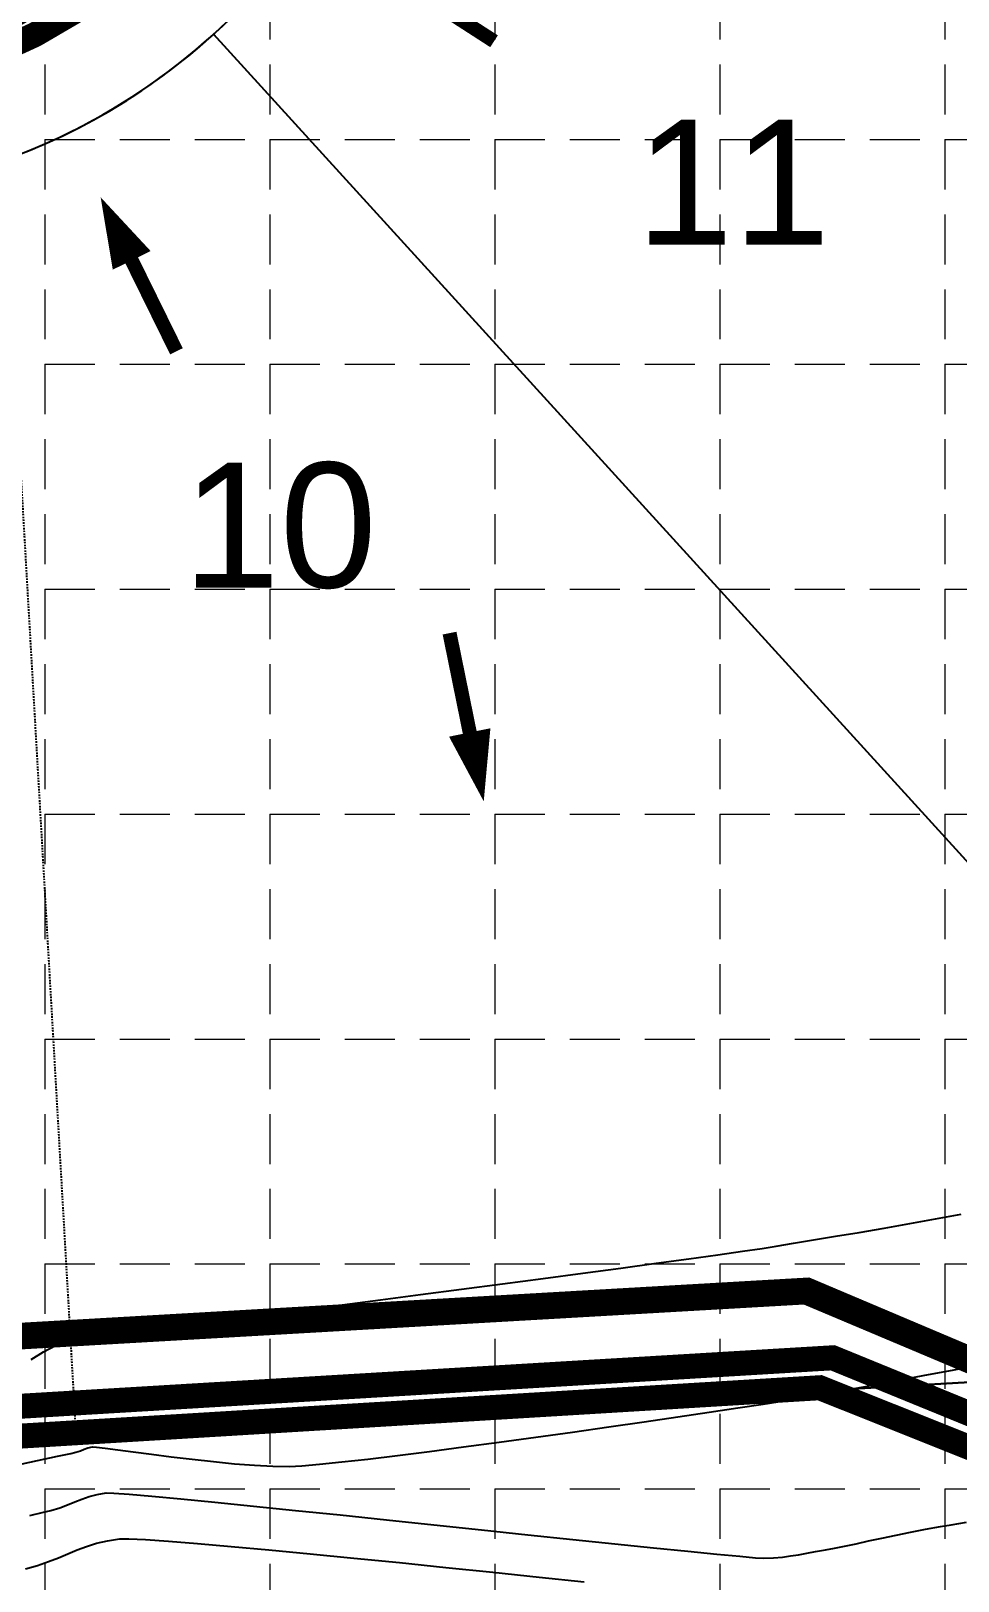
# Model space of a CAD drawing. Header units: inches. Extents: x 2547543 to 2548696, y 7125653 to 7126375.
# Drawn here: x 2548154.5 to 2548228.6, y 7125899 to 7126023.1 of the extents above; entities that cross this region are included whole.
import ezdxf
from ezdxf.enums import TextEntityAlignment as Align

# ---------------------------------------------------------------- set-up
doc = ezdxf.new("R2010")
doc.units = ezdxf.units.IN
doc.header["$MEASUREMENT"] = 0
for name, pattern in [('HIDDEN', [0.375, 0.25, -0.125]), ('HIDDEN2', [0.1875, 0.125, -0.0625]), ('XHFH001GR$0$HIDDEN2', [0.1875, 0.125, -0.0625])]:
    doc.linetypes.add(name, pattern=pattern)
for name, color, linetype in [('C-FLOW-ARR', 2, 'Continuous'), ('C-ROAD-BACK-N', 1, 'Continuous'), ('CONT-MJR', 6, 'Continuous'), ('CONT-MNR', 14, 'Continuous'), ('EROSION BLANKET', 84, 'Continuous'), ('GRID', 254, 'HIDDEN'), ('LIMITS OF DISTURBANCE', 1, 'HIDDEN'), ('SILT FENCE', 200, 'Continuous'), ('V-AREA', 6, 'Continuous'), ('V-ESMT-DRNG-N', 6, 'HIDDEN2'), ('V-PROP-RWAY-N', 4, 'Continuous'), ('V-PROP-SUBD-IDEN-N', 7, 'Continuous'), ('V-PROP-SUBD-N', 7, 'Continuous'), ('XHFH001GR$0$C-GRAD-WALL-N', 7, 'XHFH001GR$0$HIDDEN2')]:
    doc.layers.add(name, color=color, linetype=linetype)
doc.styles.get("Standard").update_dxf_attribs({"font": 'ARIAL.TTF'})

msp = doc.modelspace()

# ---------------------------------------------------------------- linework, layer by layer
at = {"layer": 'C-FLOW-ARR', "color": 7, "const_width": 1.125}
for points in [[(2548184.699850141, 7126026.629702359), (2548191.515446995, 7126022.229686505)], [(2548162.533527581, 7126004.696293144), (2548166.113777555, 7125997.416574047)]]:
    msp.add_lwpolyline(points, dxfattribs=at)
at = {"layer": 'C-FLOW-ARR', "color": 7}
msp.add_lwpolyline([(2548160.051070876, 7126009.743870158, 0, 3.374999999999999, 0), (2548162.533527581, 7126004.696293144, 2.249999999999999, 2.249999999999999, 0)], format="xyseb", dxfattribs=at)
at = {"layer": 'C-FLOW-ARR', "color": 7, "const_width": 1.125, "elevation": 580}
msp.add_lwpolyline([(2548189.571167673, 7125966.9123655), (2548187.956180378, 7125974.862479715)], dxfattribs=at)
at = {"layer": 'C-FLOW-ARR', "color": 7, "elevation": 580}
msp.add_lwpolyline([(2548190.690959886, 7125961.399953105, 0, 3.375, 0), (2548189.571167673, 7125966.9123655, 2.25, 2.25, 0)], format="xyseb", dxfattribs=at)
at = {"layer": 'C-ROAD-BACK-N', "color": 7}
msp.add_arc((2548135.43572775, 7126059.77445646), 38.5, 273.283017438607, 174.9287600717264, dxfattribs=at)
at = {"layer": 'CONT-MJR', "color": 35, "extrusion": (0.1905201927537214, -0.9816832769040558, 0), "elevation": -6509903.532587877}
msp.add_lwpolyline([(3859183.99896218, 575.0000000000009), (3859186.584231738, 575.0000000000009)], dxfattribs=at)
at = {"layer": 'CONT-MJR', "color": 35, "extrusion": (0.1853537289563888, -0.9826718654576214, 0), "elevation": -6530113.454241497}
msp.add_lwpolyline([(3824882.416188768, 575), (3824884.834009494, 575)], dxfattribs=at)
at = {"layer": 'CONT-MJR', "color": 35, "extrusion": (-0.1879207445788039, 0.9821841954322764, 0), "elevation": 6520097.023350158}
msp.add_lwpolyline([(-3841934.476901206, 575.0000000000009), (-3841937.004630117, 575.0000000000009)], dxfattribs=at)
at = {"layer": 'CONT-MJR', "color": 35, "extrusion": (0.1756627359119201, -0.984450406679757, 0), "elevation": -6567481.979543081}
msp.add_lwpolyline([(3760351.273805494, 575), (3760353.047697377, 575)], dxfattribs=at)
at = {"layer": 'CONT-MJR', "color": 35, "extrusion": (0.1795527795651561, -0.9837483414727703, 0), "elevation": -6552566.439048121}
msp.add_lwpolyline([(3786284.148979094, 575.0000000000005), (3786286.189878092, 575.0000000000005)], dxfattribs=at)
at = {"layer": 'CONT-MJR', "color": 35, "extrusion": (0.182645195157567, -0.9831788914972973, 0), "elevation": -6540628.428065003}
msp.add_lwpolyline([(3806871.394700537, 575), (3806873.650244226, 575)], dxfattribs=at)
at = {"layer": 'CONT-MJR', "color": 35, "elevation": 575}
for points in [[(2548208.726547066, 7125912.512457635), (2548211.019624347, 7125912.857754163)], [(2548211.019624347, 7125912.857754163), (2548213.037932449, 7125913.167617002)], [(2548213.037932449, 7125913.167617002), (2548214.732621618, 7125913.434518913)], [(2548200.687197678, 7125911.339238325), (2548203.511483978, 7125911.745672476)], [(2548197.783541212, 7125910.927479448), (2548200.687197678, 7125911.339238325)], [(2548157.653155735, 7125909.217950533), (2548158.074272532, 7125909.312254703)], [(2548158.733696734, 7125909.552616093), (2548159.037085831, 7125909.662338722)], [(2548159.037085831, 7125909.662338722), (2548159.395958756, 7125909.732648674)], [(2548159.395958756, 7125909.732648674), (2548159.728419206, 7125909.712313971)], [(2548159.728419206, 7125909.712313971), (2548160.419705222, 7125909.631158374)], [(2548161.415546766, 7125909.501448114), (2548162.6616738, 7125909.335449418)], [(2548189.084848346, 7125909.735526862), (2548191.933516792, 7125910.118096475)], [(2548167.359067457, 7125908.742385007), (2548169.063636066, 7125908.553894858)], [(2548172.355309143, 7125908.264308911), (2548173.833873533, 7125908.187745571)], [(2548176.139184808, 7125908.22403154), (2548177.558933876, 7125908.344987133)]]:
    msp.add_lwpolyline(points, dxfattribs=at)
at = {"layer": 'CONT-MJR', "color": 35, "extrusion": (0.1615251956712074, -0.986868588598998, 0), "elevation": -6620739.250303358}
msp.add_lwpolyline([(3665767.638476221, 575), (3665768.978290355, 575)], dxfattribs=at)
at = {"layer": 'CONT-MJR', "color": 35, "extrusion": (0.170114028677369, -0.9854243843376089, 0), "elevation": -6588561.773283736}
msp.add_lwpolyline([(3723292.116169202, 575.0000000000009), (3723293.570705656, 575.0000000000009)], dxfattribs=at)
at = {"layer": 'CONT-MJR', "color": 35, "extrusion": (0.1444527397593467, -0.9895117007777213, 0), "elevation": -6683078.072354068}
msp.add_lwpolyline([(3550834.665521972, 575.0000000000009), (3550837.390165225, 575.0000000000009)], dxfattribs=at)
at = {"layer": 'CONT-MJR', "color": 35, "extrusion": (0.1465556848341812, -0.9892024217736146, 0), "elevation": -6675515.439650453}
msp.add_lwpolyline([(3565034.685324045, 575), (3565037.231816706, 575)], dxfattribs=at)
at = {"layer": 'CONT-MJR', "color": 35, "extrusion": (0.1358507053910477, -0.9907293201701235, 0), "elevation": -6713674.415255092}
msp.add_lwpolyline([(3492628.378052694, 575.0000000000005), (3492631.321185072, 575.0000000000005)], dxfattribs=at)
at = {"layer": 'CONT-MJR', "color": 35, "extrusion": (0.1382411706018557, -0.9903985958949197, 0), "elevation": -6705226.332526121}
msp.add_lwpolyline([(3508822.812478865, 575.0000000000005), (3508825.775101078, 575.0000000000005)], dxfattribs=at)
at = {"layer": 'CONT-MJR', "color": 35, "extrusion": (0.2117775609426875, -0.9773178933597637, 0), "elevation": -6424635.970561041}
msp.add_lwpolyline([(3999465.035650796, 575.0000000000009), (3999466.67229692, 575.0000000000009)], dxfattribs=at)
at = {"layer": 'CONT-MJR', "color": 35, "extrusion": (0.2135262565807249, -0.9769373253953513, 0), "elevation": -6417468.127538802}
msp.add_lwpolyline([(4010957.971490624, 575), (4010959.042402718, 575)], dxfattribs=at)
at = {"layer": 'CONT-MJR', "color": 35, "extrusion": (0.3081563065781621, -0.951335740270545, 0), "elevation": -5993901.229929453}
msp.add_lwpolyline([(4620047.742589765, 575), (4620048.117583098, 575)], dxfattribs=at)
at = {"layer": 'CONT-MJR', "color": 35, "extrusion": (0.3811990452141557, -0.9244929896585566, 0), "elevation": -5616497.749995213}
msp.add_lwpolyline([(5072144.476178852, 575), (5072144.803579541, 575)], dxfattribs=at)
at = {"layer": 'CONT-MJR', "color": 35, "extrusion": (-0.1291608714923727, -0.9916236530434975, 0), "elevation": -7395343.160218605}
msp.add_lwpolyline([(1606427.445792636, 575), (1606428.450046156, 575)], dxfattribs=at)
at = {"layer": 'CONT-MJR', "color": 35, "extrusion": (-0.1306338005174008, -0.9914306885316695, 0), "elevation": -7397721.371689857}
msp.add_lwpolyline([(1595442.043521764, 575.0000000000009), (1595443.498129235, 575.0000000000009)], dxfattribs=at)
at = {"layer": 'CONT-MJR', "color": 35, "extrusion": (-0.1263720848078601, -0.9919829112345209, 0), "elevation": -7390796.909506698}
msp.add_lwpolyline([(1627219.251147785, 575.0000000000009), (1627220.847836477, 575.0000000000009)], dxfattribs=at)
at = {"layer": 'CONT-MJR', "color": 35, "extrusion": (0.120455172767147, -0.9927187675034842, 0), "elevation": -6767081.733710896}
msp.add_lwpolyline([(3387980.100584574, 575), (3387982.471883197, 575)], dxfattribs=at)
at = {"layer": 'CONT-MJR', "color": 35, "extrusion": (0.1257478282447293, -0.9920622378115873, 0), "elevation": -6748916.703971689}
msp.add_lwpolyline([(3424024.495146538, 575.0000000000009), (3424027.083452898, 575.0000000000009)], dxfattribs=at)
at = {"layer": 'CONT-MJR', "color": 35, "extrusion": (0.1298222934710686, -0.9915372772205349, 0), "elevation": -6734793.385690652}
msp.add_lwpolyline([(3451723.656004983, 575), (3451726.41196753, 575)], dxfattribs=at)
at = {"layer": 'CONT-MJR', "color": 35, "extrusion": (0.2105067949859628, -0.9775923942342932, 0), "elevation": -6429830.147351161}
msp.add_lwpolyline([(3991107.015569396, 575.0000000000005), (3991109.144314923, 575.0000000000005)], dxfattribs=at)
at = {"layer": 'CONT-MJR', "color": 35, "extrusion": (-0.1195569016732619, -0.9928273501784136, 0), "elevation": -7379448.088710343}
msp.add_lwpolyline([(1677936.992630123, 575.0000000000005), (1677938.676068107, 575.0000000000005)], dxfattribs=at)
at = {"layer": 'CONT-MJR', "color": 35, "extrusion": (-0.09663328745546516, -0.9953200529254645, 0), "elevation": -7338797.63261612}
msp.add_lwpolyline([(1847643.797611401, 575.0000000000009), (1847645.489031063, 575.0000000000009)], dxfattribs=at)
at = {"layer": 'CONT-MJR', "color": 35, "extrusion": (-0.07819592140631121, -0.9969380110495427, 0), "elevation": -7303345.497167115}
msp.add_lwpolyline([(1983151.304020354, 575.0000000000009), (1983152.917128843, 575.0000000000009)], dxfattribs=at)
at = {"layer": 'CONT-MJR', "color": 35, "extrusion": (-0.01137028938120673, -0.9999353561702815, 0), "elevation": -7154421.015634858}
msp.add_lwpolyline([(2466985.471959545, 575.0000000000009), (2466986.766732817, 575.0000000000009)], dxfattribs=at)
at = {"layer": 'CONT-MJR', "color": 35, "extrusion": (0.05040765514935421, -0.9987287260824853, 0), "elevation": -6988401.658683888}
msp.add_lwpolyline([(2904136.021796644, 575.0000000000009), (2904137.03370476, 575.0000000000009)], dxfattribs=at)
at = {"layer": 'CONT-MJR', "color": 35, "extrusion": (0.1024763509336611, -0.994735440958711, 0), "elevation": -6827265.642011548}
msp.add_lwpolyline([(3264999.612009187, 575), (3265001.40145652, 575)], dxfattribs=at)
at = {"layer": 'CONT-MJR', "color": 35, "extrusion": (0.1131929353226255, -0.9935730267036479, 0), "elevation": -6791674.605433717}
msp.add_lwpolyline([(3338404.7615607, 575.0000000000005), (3338406.866543911, 575.0000000000005)], dxfattribs=at)
at = {"layer": 'CONT-MNR', "color": 35, "extrusion": (0.1724768083056537, -0.9850135788894968, 0), "elevation": -6579625.775859341}
msp.add_lwpolyline([(3739091.163619093, 576.0000000000009), (3739093.241992259, 576.0000000000009)], dxfattribs=at)
at = {"layer": 'CONT-MNR', "color": 35}
for points, elevation in [([(2548224.762430497, 7125927.601568853), (2548226.829805942, 7125927.976682531)], 576), ([(2548218.830479111, 7125926.587927058), (2548220.725447826, 7125926.904230067)], 576), ([(2548215.474183199, 7125926.034859073), (2548217.067617816, 7125926.29714971)], 576), ([(2548185.637655019, 7125921.924987343), (2548188.90345044, 7125922.35390765)], 576), ([(2548173.804702911, 7125920.380844802), (2548176.474841609, 7125920.728185581)], 576), ([(2548160.120024788, 7125918.901233925), (2548160.978055451, 7125918.990007902)], 576), ([(2548160.978055451, 7125918.990007902), (2548161.833615321, 7125919.045017591)], 576), ([(2548161.833615321, 7125919.045017591), (2548162.708407696, 7125919.08603135)], 576), ([(2548163.624135873, 7125919.132817541), (2548164.602503149, 7125919.205144522)], 576), ([(2548164.602503149, 7125919.205144522), (2548165.665212821, 7125919.322780654)], 576), ([(2548156.430790537, 7125917.860199844), (2548157.314075076, 7125918.234642667)], 576), ([(2548157.314075076, 7125918.234642667), (2548158.309737898, 7125918.543319668)], 576), ([(2548157.406208977, 7125905.09006946), (2548157.985387565, 7125905.330067312)], 574), ([(2548159.761736583, 7125905.936102064), (2548160.48067939, 7125906.049538641)], 574), ([(2548160.48067939, 7125906.049538641), (2548161.092181556, 7125906.037137682)], 574), ([(2548162.338372892, 7125905.948661096), (2548164.14887918, 7125905.792432162)], 574), ([(2548169.181339742, 7125905.310010344), (2548172.262545579, 7125905.000464011)], 574), ([(2548156.062258734, 7125904.644154083), (2548156.776554905, 7125904.856372843)], 574), ([(2548175.626569498, 7125904.656458427), (2548179.203037281, 7125904.286316868)], 574), ([(2548182.921574708, 7125903.89836261), (2548186.711807564, 7125903.500918928)], 574), ([(2548223.666986143, 7125902.679414216), (2548224.830384209, 7125902.919132048)], 574), ([(2548224.830384209, 7125902.919132048), (2548226.021274199, 7125903.152084685)], 574), ([(2548226.021274199, 7125903.152084685), (2548227.226115728, 7125903.371150501)], 574), ([(2548227.226115728, 7125903.371150501), (2548228.076730648, 7125903.511432233)], 574), ([(2548159.73028934, 7125902.024661304), (2548160.599596755, 7125902.225269362)], 573), ([(2548160.599596755, 7125902.225269362), (2548161.565400024, 7125902.366428606)], 573), ([(2548162.314411244, 7125902.374602448), (2548163.64296899, 7125902.311751329)], 573), ([(2548194.225862687, 7125902.710856388), (2548197.80893652, 7125902.334884081)], 574), ([(2548201.18220891, 7125901.982715449), (2548204.275305638, 7125901.662673768)], 574), ([(2548209.339475241, 7125901.152264356), (2548211.16979968, 7125900.978543175)], 574), ([(2548211.16979968, 7125900.978543175), (2548212.438451588, 7125900.870242044)], 574), ([(2548212.438451588, 7125900.870242044), (2548213.075056745, 7125900.835684239)], 574), ([(2548213.075056745, 7125900.835684239), (2548213.869642262, 7125900.86566431)], 574), ([(2548213.869642262, 7125900.86566431), (2548214.578233229, 7125900.923858355)], 574), ([(2548214.578233229, 7125900.923858355), (2548215.234855928, 7125901.006260971)], 574), ([(2548215.873536642, 7125901.108866757), (2548216.528301651, 7125901.22767031)], 574), ([(2548154.050244937, 7125899.976053462), (2548155.009673512, 7125900.25273143)], 573)]:
    msp.add_lwpolyline(points, dxfattribs=dict(at, elevation=elevation))
at = {"layer": 'CONT-MNR', "color": 35, "extrusion": (0.1863165299635022, -0.9824897712761999, 0), "elevation": -6526374.567452156}
msp.add_lwpolyline([(3831284.968561246, 576), (3831287.055306475, 576)], dxfattribs=at)
at = {"layer": 'CONT-MNR', "color": 35, "extrusion": (0.1627471484895826, -0.9866678091731329, 0), "elevation": -6616207.026450635}
msp.add_lwpolyline([(3673967.936612101, 576), (3673969.723293778, 576)], dxfattribs=at)
at = {"layer": 'CONT-MNR', "color": 35, "extrusion": (0.1678887093422254, -0.9858059551835757, 0), "elevation": -6596963.689678321}
msp.add_lwpolyline([(3708413.837086906, 576.0000000000009), (3708415.855493135, 576.0000000000009)], dxfattribs=at)
at = {"layer": 'CONT-MNR', "color": 35, "extrusion": (0.1378447496091505, -0.99045384799353, 0), "elevation": -6706642.658438926}
msp.add_lwpolyline([(3506152.840399624, 576), (3506155.177278318, 576)], dxfattribs=at)
at = {"layer": 'CONT-MNR', "color": 35, "extrusion": (0.1410728841562865, -0.9899992128056604, 0), "elevation": -6695176.999310876}
msp.add_lwpolyline([(3528000.116644976, 576.0000000000009), (3528002.108112653, 576.0000000000009)], dxfattribs=at)
at = {"layer": 'CONT-MNR', "color": 35, "extrusion": (0.1463541162926244, -0.9892322642555715, 0), "elevation": -6676254.085330444}
msp.add_lwpolyline([(3563681.427268332, 576.0000000000005), (3563683.021181088, 576.0000000000005)], dxfattribs=at)
at = {"layer": 'CONT-MNR', "color": 35, "extrusion": (0.1565423644866553, -0.9876712449600461, 0), "elevation": -6639168.551871005}
msp.add_lwpolyline([(3632305.910464163, 576.0000000000009), (3632307.054737601, 576.0000000000009)], dxfattribs=at)
at = {"layer": 'CONT-MNR', "color": 35, "extrusion": (0.1642107904258599, -0.9864252715273035, 0), "elevation": -6610749.046628314}
msp.add_lwpolyline([(3683776.681960008, 576.0000000000009), (3683778.087731661, 576.0000000000009)], dxfattribs=at)
at = {"layer": 'CONT-MNR', "color": 35, "extrusion": (0.1329330969543379, -0.991125013171461, 0), "elevation": -6723941.228491691}
msp.add_lwpolyline([(3472854.479460304, 576), (3472857.539551573, 576)], dxfattribs=at)
at = {"layer": 'CONT-MNR', "color": 35, "extrusion": (0.1341075042231432, -0.9909667892069036, 0), "elevation": -6719821.110005515}
msp.add_lwpolyline([(3480823.089982425, 576), (3480825.961179834, 576)], dxfattribs=at)
at = {"layer": 'CONT-MNR', "color": 35, "extrusion": (0.1356699034550623, -0.9907540952711194, 0), "elevation": -6714324.156356194}
msp.add_lwpolyline([(3491417.512396786, 576.0000000000009), (3491420.14252178, 576.0000000000009)], dxfattribs=at)
at = {"layer": 'CONT-MNR', "color": 35, "extrusion": (0.1307036670865705, -0.9914214802041174, 0), "elevation": -6731734.853820452}
msp.add_lwpolyline([(3457713.39752844, 576), (3457716.711208393, 576)], dxfattribs=at)
at = {"layer": 'CONT-MNR', "color": 35, "extrusion": (0.1312935322302029, -0.9913435370216104, 0), "elevation": -6729676.346968744}
msp.add_lwpolyline([(3461721.430467845, 576.0000000000009), (3461724.711801693, 576.0000000000009)], dxfattribs=at)
at = {"layer": 'CONT-MNR', "color": 35, "extrusion": (0.132020505711936, -0.9912469854035193, 0), "elevation": -6727135.857039329}
msp.add_lwpolyline([(3466659.036620824, 576.0000000000009), (3466662.233424771, 576.0000000000009)], dxfattribs=at)
at = {"layer": 'CONT-MNR', "color": 35, "extrusion": (0.1294851982494293, -0.9915813549247011, 0), "elevation": -6735978.993918675}
msp.add_lwpolyline([(3449428.460924868, 576.0000000000009), (3449431.558534497, 576.0000000000009)], dxfattribs=at)
at = {"layer": 'CONT-MNR', "color": 35, "extrusion": (0.1298175227745612, -0.991537901837684, 0), "elevation": -6734822.527111013}
msp.add_lwpolyline([(3451688.950621917, 576.0000000000009), (3451692.172440169, 576.0000000000009)], dxfattribs=at)
at = {"layer": 'CONT-MNR', "color": 35, "extrusion": (0.1288381454208807, -0.9916656353249861, 0), "elevation": -6738228.374537738}
msp.add_lwpolyline([(3445024.349374299, 576.0000000000009), (3445026.761244101, 576.0000000000009)], dxfattribs=at)
at = {"layer": 'CONT-MNR', "color": 35, "extrusion": (0.1292128930881807, -0.9916168757437432, 0), "elevation": -6736925.994867439}
msp.add_lwpolyline([(3447575.628032034, 576), (3447578.549247495, 576)], dxfattribs=at)
at = {"layer": 'CONT-MNR', "color": 35, "extrusion": (0.159249383551868, -0.9872383875429227, 0), "elevation": -6629187.757510413}
msp.add_lwpolyline([(3650438.78674792, 576), (3650439.680356559, 576)], dxfattribs=at)
at = {"layer": 'CONT-MNR', "color": 35, "extrusion": (0.05102523516674911, -0.998697364258151, 0), "elevation": -6986616.007696719}
msp.add_lwpolyline([(2908445.077731654, 576), (2908445.994654247, 576)], dxfattribs=at)
at = {"layer": 'CONT-MNR', "color": 35, "extrusion": (0.12976222857651, -0.991545139685964, 0), "elevation": -6735015.014797296}
msp.add_lwpolyline([(3451296.452436857, 576.0000000000009), (3451297.219384032, 576.0000000000009)], dxfattribs=at)
at = {"layer": 'CONT-MNR', "color": 35, "extrusion": (0.1289728818267341, -0.9916481209346929, 0), "elevation": -6737760.237763737}
msp.add_lwpolyline([(3445934.811409357, 576), (3445936.067865959, 576)], dxfattribs=at)
at = {"layer": 'CONT-MNR', "color": 35, "extrusion": (0.128762184086237, -0.9916755013356647, 0), "elevation": -6738492.241470072}
msp.add_lwpolyline([(3444504.422563165, 576), (3444506.116343502, 576)], dxfattribs=at)
at = {"layer": 'CONT-MNR', "color": 35, "extrusion": (0.1287491121380386, -0.9916771985498442, 0), "elevation": -6738537.645219968}
msp.add_lwpolyline([(3444417.291478135, 576.0000000000009), (3444419.370396212, 576.0000000000009)], dxfattribs=at)
at = {"layer": 'CONT-MNR', "color": 35, "extrusion": (-0.4758282925524293, 0.8795381947400805, 0), "elevation": 5055032.007006715}
msp.add_lwpolyline([(-5631913.158026811, 576), (-5631914.235340588, 576)], dxfattribs=at)
at = {"layer": 'CONT-MNR', "color": 35, "extrusion": (0.2262890375210644, -0.9740601991138897, 0), "elevation": -6364453.343813427}
msp.add_lwpolyline([(4094576.839178323, 576.0000000000009), (4094577.79197584, 576.0000000000009)], dxfattribs=at)
at = {"layer": 'CONT-MNR', "color": 35, "extrusion": (0.5275334056749142, -0.849534287652374, 0), "elevation": -4709473.977479926}
msp.add_lwpolyline([(5923903.719671381, 576.0000000000009), (5923904.90022057, 576.0000000000009)], dxfattribs=at)
at = {"layer": 'CONT-MNR', "color": 35, "extrusion": (0.3798398646766142, -0.925052256471196, 0), "elevation": -5623942.820634644}
msp.add_lwpolyline([(5063882.210498996, 574), (5063882.818972427, 574)], dxfattribs=at)
at = {"layer": 'CONT-MNR', "color": 35, "extrusion": (-0.335858479522832, 0.9419124596970845, 0), "elevation": 5856158.579108602}
msp.add_lwpolyline([(-4793438.092891666, 574.0000000000009), (-4793438.709432472, 574.0000000000009)], dxfattribs=at)
at = {"layer": 'CONT-MNR', "color": 35, "extrusion": (0.2563903067066511, -0.9665733343243386, 0), "elevation": -6234387.197890582}
msp.add_lwpolyline([(4289995.831178732, 574.0000000000009), (4289996.485812796, 574.0000000000009)], dxfattribs=at)
at = {"layer": 'CONT-MNR', "color": 35, "extrusion": (-0.0708193293382603, -0.9974891591351152, 0), "elevation": -7288473.080654453}
msp.add_lwpolyline([(2037111.178703448, 574), (2037112.428031647, 574)], dxfattribs=at)
at = {"layer": 'CONT-MNR', "color": 35, "extrusion": (-0.09317628660592701, -0.9956496269342595, 0), "elevation": -7332333.916858675}
msp.add_lwpolyline([(1873113.243756316, 574), (1873115.558272348, 574)], dxfattribs=at)
at = {"layer": 'CONT-MNR', "color": 35, "extrusion": (-0.09732262944406134, -0.9952528853502984, 0), "elevation": -7340072.345517116}
msp.add_lwpolyline([(1842558.14712398, 574.0000000000009), (1842560.888149481, 574.0000000000009)], dxfattribs=at)
at = {"layer": 'CONT-MNR', "color": 35, "extrusion": (0.2264114908228599, -0.974031743231898, 0), "elevation": -6363925.505263275}
msp.add_lwpolyline([(4095369.862848849, 574), (4095370.998131768, 574)], dxfattribs=at)
at = {"layer": 'CONT-MNR', "color": 35, "extrusion": (0.2338382914644997, -0.9722755028514107, 0), "elevation": -6332486.061182627}
msp.add_lwpolyline([(4143818.496725811, 574.0000000000005), (4143819.083904416, 574.0000000000005)], dxfattribs=at)
at = {"layer": 'CONT-MNR', "color": 35, "extrusion": (-0.3479576815804286, 0.937510240919625, 0), "elevation": 5793958.05439493}
msp.add_lwpolyline([(-4868436.406475177, 574.0000000000009), (-4868437.078098851, 574.0000000000009)], dxfattribs=at)
at = {"layer": 'CONT-MNR', "color": 35, "extrusion": (-0.101729630907322, -0.9948120838607963, 0), "elevation": -7348161.02666271}
msp.add_lwpolyline([(1810036.872961404, 574), (1810040.25452861, 574)], dxfattribs=at)
at = {"layer": 'CONT-MNR', "color": 35, "extrusion": (-0.1037665916460354, -0.9946016762795874, 0), "elevation": -7351852.218981147}
msp.add_lwpolyline([(1794992.506614686, 574.0000000000009), (1794996.245334936, 574.0000000000009)], dxfattribs=at)
at = {"layer": 'CONT-MNR', "color": 35, "extrusion": (-0.1045547806848975, -0.9945191289442014, 0), "elevation": -7353272.445471536}
msp.add_lwpolyline([(1789173.151293726, 574), (1789176.963743336, 574)], dxfattribs=at)
at = {"layer": 'CONT-MNR', "color": 35, "extrusion": (-0.1045818614709954, -0.9945162815415652, 0), "elevation": -7353321.16215822}
msp.add_lwpolyline([(1788976.732961311, 574.0000000000009), (1788980.475988074, 574.0000000000009)], dxfattribs=at)
at = {"layer": 'CONT-MNR', "color": 35, "extrusion": (0.1545363184314497, -0.9879871083600502, 0), "elevation": -6646507.019211051}
msp.add_lwpolyline([(3618827.383125482, 574), (3618828.638707521, 574)], dxfattribs=at)
at = {"layer": 'CONT-MNR', "color": 35, "extrusion": (0.3497048756471866, -0.9368599147944082, 0), "elevation": -5784868.129606989}
msp.add_lwpolyline([(4879229.743429124, 573), (4879230.552881449, 573)], dxfattribs=at)
at = {"layer": 'CONT-MNR', "color": 35, "extrusion": (0.2959502899430451, -0.9552033426881564, 0), "elevation": -6052556.822624458}
msp.add_lwpolyline([(4542922.6247006, 573), (4542923.462379973, 573)], dxfattribs=at)
at = {"layer": 'CONT-MNR', "color": 35, "extrusion": (0.0109121934384534, -0.9999404602446896, 0), "elevation": -7097672.060031272}
msp.add_lwpolyline([(2625769.073529931, 573.0000000000005), (2625769.822585749, 573.0000000000005)], dxfattribs=at)
at = {"layer": 'CONT-MNR', "color": 35, "extrusion": (-0.06856766619767275, -0.9976464680197112, 0), "elevation": -7283852.906860354}
msp.add_lwpolyline([(2053559.967274864, 573.0000000000009), (2053561.817518232, 573.0000000000009)], dxfattribs=at)
at = {"layer": 'CONT-MNR', "color": 35, "extrusion": (-0.07965614639688436, -0.9968224006016307, 0), "elevation": -7306235.965612876}
msp.add_lwpolyline([(1972446.532084377, 573.0000000000005), (1972448.840423618, 573.0000000000005)], dxfattribs=at)
at = {"layer": 'CONT-MNR', "color": 35, "extrusion": (-0.0864894760578005, -0.9962527643782211, 0), "elevation": -7319589.264248088}
msp.add_lwpolyline([(1922303.674242896, 573.0000000000009), (1922306.378279814, 573.0000000000009)], dxfattribs=at)
at = {"layer": 'CONT-MNR', "color": 35, "extrusion": (-0.09115494271675784, -0.9958367217663269, 0), "elevation": -7328512.989898136}
msp.add_lwpolyline([(1888000.573666598, 573.0000000000009), (1888003.61090018, 573.0000000000009)], dxfattribs=at)
at = {"layer": 'CONT-MNR', "color": 35, "extrusion": (-0.1038353690890488, -0.994594498338967, 0), "elevation": -7351976.317979336}
msp.add_lwpolyline([(1794502.822412471, 574.0000000000005), (1794506.21401819, 574.0000000000005)], dxfattribs=at)
at = {"layer": 'CONT-MNR', "color": 35, "extrusion": (-0.1014202513766919, -0.9948436724484349, 0), "elevation": -7347597.69776144}
msp.add_lwpolyline([(1812354.161479903, 574.0000000000009), (1812356.918241519, 574.0000000000009)], dxfattribs=at)
at = {"layer": 'CONT-MNR', "color": 35, "extrusion": (0.1801104200754423, -0.9836463981432799, 0), "elevation": -6550406.723462684}
msp.add_lwpolyline([(3789994.591404506, 574.0000000000009), (3789995.317375188, 574.0000000000009)], dxfattribs=at)
at = {"layer": 'CONT-MNR', "color": 35, "extrusion": (0.1985812304514398, -0.9800844325426215, 0), "elevation": -6477956.841913377}
msp.add_lwpolyline([(3912539.82763353, 574.0000000000009), (3912540.667186378, 574.0000000000009)], dxfattribs=at)
at = {"layer": 'CONT-MNR', "color": 35, "extrusion": (0.2083497838169487, -0.9780543786433507, 0), "elevation": -6438598.458437655}
msp.add_lwpolyline([(3976977.396099179, 574), (3976978.334724418, 574)], dxfattribs=at)
at = {"layer": 'CONT-MNR', "color": 35, "extrusion": (0.212394113437868, -0.9771840873535252, 0), "elevation": -6422091.004446476}
msp.add_lwpolyline([(4003580.137136109, 574), (4003581.160157258, 574)], dxfattribs=at)
at = {"layer": 'CONT-MNR', "color": 35, "extrusion": (0.2122150322449379, -0.9772229940444913, 0), "elevation": -6422824.588263467}
msp.add_lwpolyline([(4002404.187954628, 574.0000000000005), (4002405.280635695, 574.0000000000005)], dxfattribs=at)
at = {"layer": 'CONT-MNR', "color": 35, "extrusion": (0.2085746077193231, -0.9780064585751622, 0), "elevation": -6437684.091922428}
msp.add_lwpolyline([(3978460.412605754, 574), (3978461.560211425, 574)], dxfattribs=at)
at = {"layer": 'CONT-MNR', "color": 35, "extrusion": (-0.3300224591606444, 0.9439730803627616, 0), "elevation": 5885709.629313703}
msp.add_lwpolyline([(-4757096.858863193, 573), (-4757097.774701166, 573)], dxfattribs=at)
at = {"layer": 'CONT-MNR', "color": 35, "extrusion": (0.3682549872979294, -0.9297248325876866, 0), "elevation": -5686755.591427287}
msp.add_lwpolyline([(4993232.211907765, 573), (4993233.069114932, 573)], dxfattribs=at)
at = {"layer": 'CONT-MNR', "color": 35, "extrusion": (-0.3863145331256554, 0.9223671077699525, 0), "elevation": 5588306.621563439}
msp.add_lwpolyline([(-5103174.966873341, 573.0000000000009), (-5103175.787316477, 573.0000000000009)], dxfattribs=at)
at = {"layer": 'CONT-MNR', "color": 35, "extrusion": (0.3805163422685122, -0.9247741958265232, 0), "elevation": -5620233.996305517}
msp.add_lwpolyline([(5067992.091512637, 573.0000000000009), (5067992.895898519, 573.0000000000009)], dxfattribs=at)
at = {"layer": 'CONT-MNR', "color": 35, "extrusion": (-0.09457337654081452, -0.9955178935858809, 0), "elevation": -7334951.814202478}
msp.add_lwpolyline([(1862831.758695777, 573), (1862835.066579767, 573)], dxfattribs=at)
at = {"layer": 'CONT-MNR', "color": 35, "extrusion": (-0.09721582464915016, -0.9952633236675538, 0), "elevation": -7339871.199090327}
msp.add_lwpolyline([(1843356.553333024, 573.0000000000009), (1843360.06929817, 573.0000000000009)], dxfattribs=at)
at = {"layer": 'CONT-MNR', "color": 35, "extrusion": (-0.09935040120873241, -0.9950525100614862, 0), "elevation": -7343808.248178203}
msp.add_lwpolyline([(1827612.097330407, 573.0000000000009), (1827615.758794566, 573.0000000000009)], dxfattribs=at)
at = {"layer": 'CONT-MNR', "color": 35, "extrusion": (-0.1011435504967545, -0.9948718420947046, 0), "elevation": -7347090.100453526}
msp.add_lwpolyline([(1814377.580224758, 573.0000000000009), (1814381.324598028, 573.0000000000009)], dxfattribs=at)
at = {"layer": 'CONT-MNR', "color": 35, "extrusion": (-0.09893320538744194, -0.9950940763926626, 0), "elevation": -7343044.543530411}
msp.add_lwpolyline([(1830717.443784084, 574), (1830719.776852693, 574)], dxfattribs=at)
at = {"layer": 'CONT-MNR', "color": 35, "extrusion": (0.1586188278495536, -0.9873398945913376, 0), "elevation": -6631491.434728791}
msp.add_lwpolyline([(3646256.626363763, 574), (3646257.27323392, 574)], dxfattribs=at)
at = {"layer": 'CONT-MNR', "color": 35, "extrusion": (0.182714147721157, -0.9831660796745031, 0), "elevation": -6540349.162978747}
msp.add_lwpolyline([(3807323.023851034, 574.0000000000009), (3807323.740795609, 574.0000000000009)], dxfattribs=at)
at = {"layer": 'CONT-MNR', "color": 35, "extrusion": (0.1737192320061075, -0.9847952215720832, 0), "elevation": -6574879.266676241}
msp.add_lwpolyline([(3747378.266139355, 574.0000000000009), (3747379.067333787, 574.0000000000009)], dxfattribs=at)
at = {"layer": 'CONT-MNR', "color": 35, "extrusion": (-0.1027073977601635, -0.9947116116972475, 0), "elevation": -7349933.290962562}
msp.add_lwpolyline([(1802829.208114992, 573.0000000000009), (1802832.972802575, 573.0000000000009)], dxfattribs=at)
at = {"layer": 'CONT-MNR', "color": 35, "extrusion": (-0.1041246791945096, -0.9945642519126858, 0), "elevation": -7352494.724299257}
msp.add_lwpolyline([(1792358.066507765, 573), (1792361.788911676, 573)], dxfattribs=at)
at = {"layer": 'CONT-MNR', "color": 35, "extrusion": (-0.1054638900375456, -0.9944231332275757, 0), "elevation": -7354901.69728693}
msp.add_lwpolyline([(1782459.10933323, 573.0000000000009), (1782462.726853416, 573.0000000000009)], dxfattribs=at)
at = {"layer": 'EROSION BLANKET', "ltscale": 60, "const_width": 2}
msp.add_lwpolyline([(2548035.826724805, 7126043.650910569), (2548072.606055347, 7126045.594522158), (2548079.683326543, 7126046.072826088, 0.3528655478625665), (2548096.045671348, 7126063.799947204, -2.128846219873159), (2548138.700766069, 7126020.297012308), (2547969.495101216, 7126010.429203104)], format="xyb", dxfattribs=at)
at = {"layer": 'GRID', "color": 252, "linetype": 'HIDDEN', "lineweight": 0, "ltscale": 16}
for p, q in [((2548155.583313594, 7126356.376313465), (2548155.583313594, 7125726.296813901)), ((2548173.583313593, 7126356.376313465), (2548173.583313593, 7125726.296813901)), ((2548191.583313593, 7126356.376313465), (2548191.583313593, 7125726.296813901)), ((2548209.583313593, 7126356.376313465), (2548209.583313593, 7125726.296813901)), ((2548227.583313592, 7126356.376313465), (2548227.583313592, 7125726.296813901)), ((2547561.583313602, 7126014.376313469), (2548677.583313586, 7126014.376313469)), ((2547561.583313602, 7125996.376313469), (2548677.583313586, 7125996.376313469)), ((2547561.583313602, 7125978.37631347), (2548677.583313586, 7125978.37631347)), ((2547561.583313602, 7125960.37631347), (2548677.583313586, 7125960.37631347)), ((2547561.583313602, 7125942.37631347), (2548677.583313586, 7125942.37631347)), ((2547561.583313602, 7125924.376313471), (2548677.583313586, 7125924.376313471)), ((2547561.583313602, 7125906.376313471), (2548677.583313586, 7125906.376313471))]:
    msp.add_line(p, q, dxfattribs=at)
at = {"layer": 'LIMITS OF DISTURBANCE', "color": 1, "ltscale": 60, "const_width": 2}
msp.add_lwpolyline([(2547967.954697454, 7126013.196141268), (2547973.363180194, 7125907.08563582), (2547973.905160983, 7125899.71725772), (2547973.905160983, 7125899.71725772), (2548217.576583167, 7125914.470785707), (2548235.181018622, 7125907.431437847), (2548305.145239341, 7125928.501275192), (2548299.352715652, 7125944.690279533), (2548299.352715652, 7125944.690279533), (2548297.334525043, 7126023.04580101), (2548289.109176521, 7126123.768545461), (2548242.752504996, 7126178.872915617), (2548190.989095759, 7126165.783801441), (2548158.767342761, 7126105.378208232), (2548157.321084304, 7126106.061658075, 0.5593995445289427), (2548084.211959569, 7126057.953686372), (2548033.93825647, 7126055.827996069), (2548036.387905852, 7126016.034942284), (2547967.954697454, 7126013.196141268)], format="xyb", close=True, dxfattribs=at)
at = {"layer": 'SILT FENCE', "ltscale": 60, "const_width": 2}
msp.add_lwpolyline([(2547971.22177844, 7126000.431881695), (2547970.661974714, 7126008.216138666), (2548139.31499626, 7126018.211535589, 2.057951775390662), (2548094.235753842, 7126065.886182001, -0.3627998476261433), (2548079.895232566, 7126048.161889027), (2548036.44605965, 7126045.796637539), (2548036.000388961, 7126054.369621175)], format="xyb", dxfattribs=at)
msp.add_lwpolyline([(2547975.841348776, 7125907.322654696), (2547976.012900911, 7125902.263686043), (2548118.600467875, 7125910.896980291), (2548218.604574398, 7125916.866866249), (2548235.222198039, 7125910.071090102), (2548302.284378363, 7125930.185571211), (2548299.393388013, 7125938.306453394)], dxfattribs=at)
at = {"layer": 'V-AREA', "color": 7}
for p, q in [((2548246.43284959, 7125937.798923052), (2548169.087668, 7126022.794097924)), ((2548169.087668, 7126022.794097924), (2548246.432849591, 7125937.798923053)), ((2548233.222309056, 7125915.13767473), (2548150.099276815, 7125910.369047939)), ((2548150.099276815, 7125910.369047939), (2548233.222309057, 7125915.137674731))]:
    msp.add_line(p, q, dxfattribs=at)
for radius, start, end in [(49.99999999969482, 312.3020367107317, 347.2263454651128), (49.99999999962019, 280.2706020630816, 312.302036710337)]:
    msp.add_arc((2548135.435727751, 7126059.77445646), radius, start, end, dxfattribs=at)
at = {"layer": 'V-ESMT-DRNG-N', "color": 255}
msp.add_line((2548158.086144736, 7125910.827240949), (2548153.041464841, 7125998.762218413), dxfattribs=at)
at = {"layer": 'V-PROP-RWAY-N', "color": 7}
msp.add_arc((2548135.43572775, 7126059.77445646), 50, 273.283017438607, 183.2833624749331, dxfattribs=at)
at = {"layer": 'V-PROP-SUBD-N'}
for p, q in [((2548169.087668, 7126022.794097924), (2548246.43284959, 7125937.798923052)), ((2547975.737416676, 7125900.366204983), (2548233.222309056, 7125915.13767473))]:
    msp.add_line(p, q, dxfattribs=at)
at = {"layer": 'XHFH001GR$0$C-GRAD-WALL-N', "color": 4, "linetype": 'Continuous'}
for p, q in [((2548216.681047284, 7125923.203528596), (2547976.220308029, 7125909.408705518)), ((2548233.278734469, 7125916.199259883), (2548216.681047284, 7125923.203528596)), ((2548216.331620137, 7125921.180194138), (2547974.338139302, 7125907.297440285)), ((2548233.165883644, 7125914.07608958), (2548216.331620137, 7125921.180194138))]:
    msp.add_line(p, q, dxfattribs=at)
at = {"layer": 'XHFH001GR$0$C-GRAD-WALL-N', "color": 4, "const_width": 2}
msp.add_lwpolyline([(2548297.491659367, 7125934.535404317), (2548233.222309056, 7125915.13767473), (2548216.50633371, 7125922.191861367), (2547975.279223666, 7125908.353072901), (2547974.591934151, 7125920.333374784)], dxfattribs=at)

# ---------------------------------------------------------------- texts
at = {"layer": 'V-PROP-SUBD-IDEN-N'}
for s, p in [('11', (2548210.634020252, 7126010.949359198)), ('10', (2548174.37353694, 7125983.514838187))]:
    msp.add_text(s, height=10, dxfattribs=at).set_placement(p, align=Align.MIDDLE)

doc.saveas('drawing.dxf')
